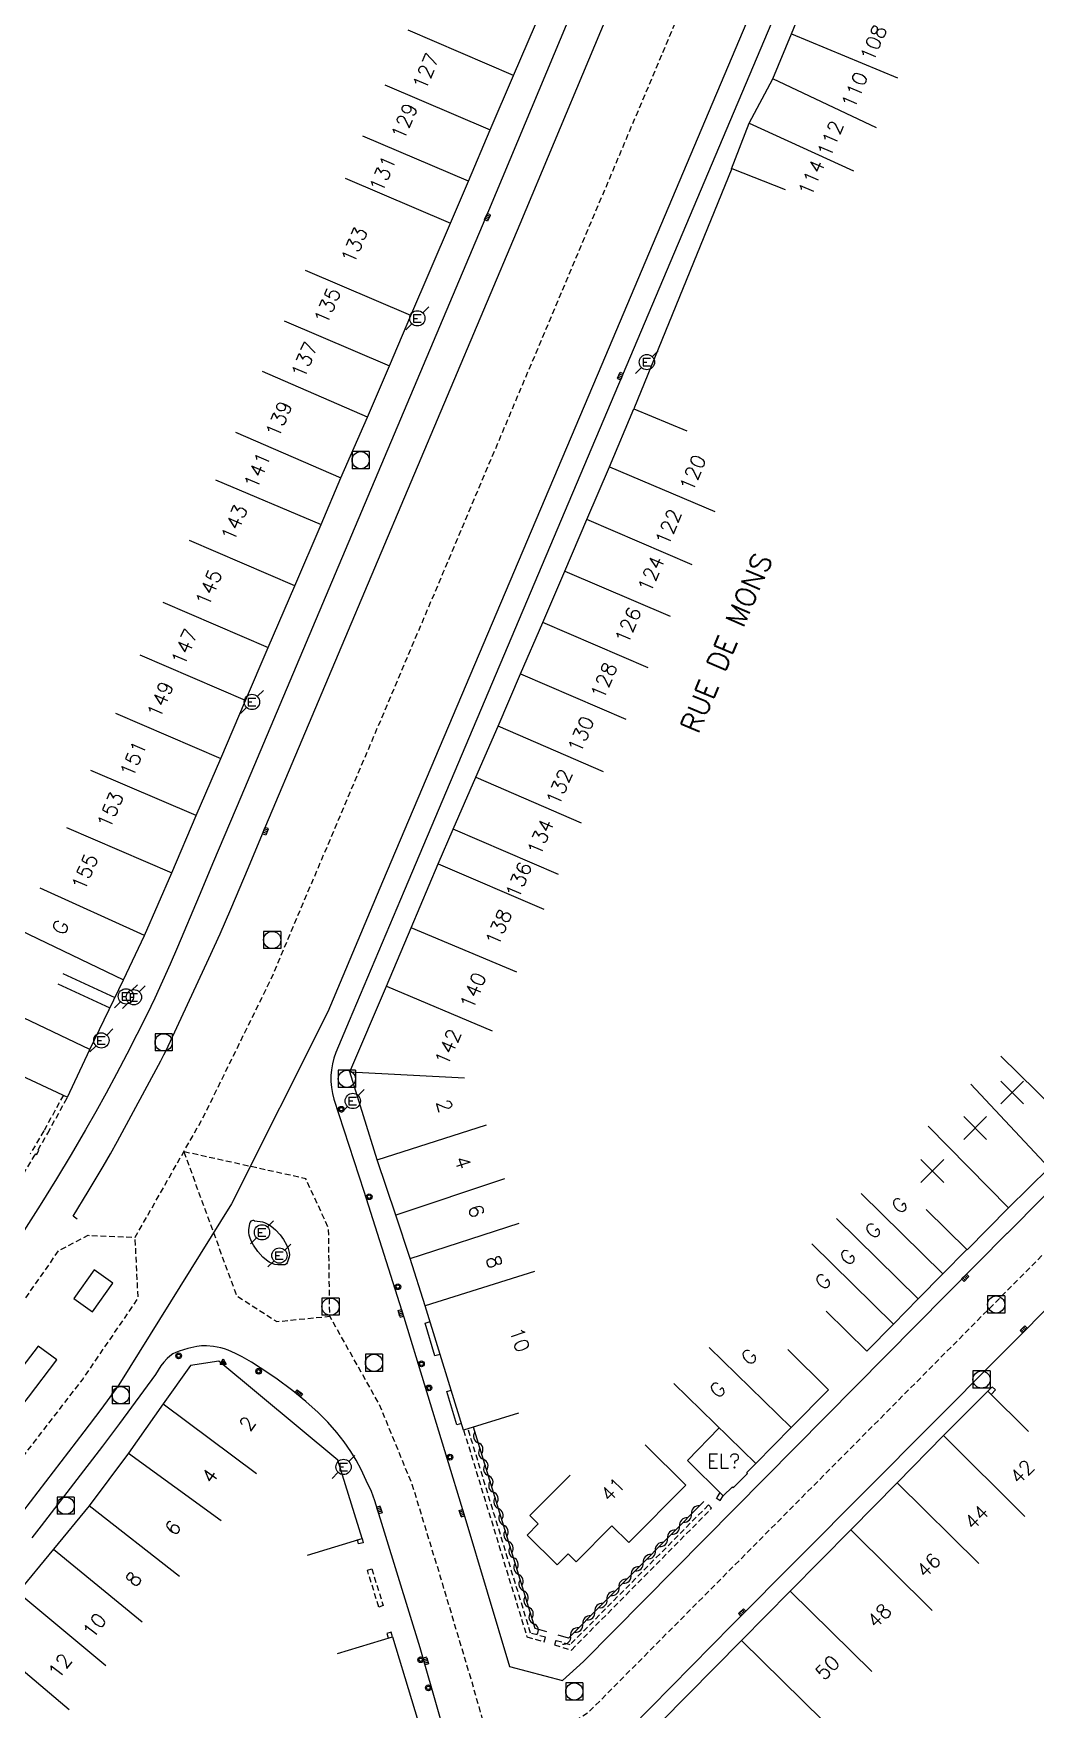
# Model space of a CAD drawing. Header units: millimetres. Extents: x 133000 to 134000, y 143000 to 144000.
# Drawn here: x 133195.3 to 133282.7, y 143694.4 to 143840.5 of the extents above; entities that cross this region are included whole.
import ezdxf
from ezdxf.enums import TextEntityAlignment as Align

# ---------------------------------------------------------------- set-up
doc = ezdxf.new("R2010")
doc.units = ezdxf.units.MM
doc.linetypes.add('DASHED', pattern=[0.75, 0.5, -0.25])
doc.layers.get('0').update_dxf_attribs({"linetype": 'CONTINUOUS'})
for name, color, linetype in [('W0001', 6, 'DASHED'), ('W0008', 7, 'CONTINUOUS'), ('W0100', 7, 'CONTINUOUS'), ('W0112', 1, 'DASHED'), ('W0310', 3, 'CONTINUOUS'), ('W0322', 7, 'CONTINUOUS'), ('W0400', 7, 'CONTINUOUS'), ('W0420', 7, 'CONTINUOUS'), ('W0471', 7, 'CONTINUOUS'), ('W0851', 7, 'CONTINUOUS'), ('W0984', 7, 'CONTINUOUS'), ('W0989', 7, 'CONTINUOUS'), ('W0991', 7, 'CONTINUOUS'), ('W1102', 7, 'CONTINUOUS')]:
    doc.layers.add(name, color=color, linetype=linetype)
doc.styles.get("Standard").update_dxf_attribs({"font": 'romans.shx', "width": 0.85})

# ---------------------------------------------------------------- blocks, each defined once
blk = doc.blocks.new('t310o')
at = {"color": 0, "linetype": 'Continuous'}
for centre, start, end in [((-0.5, 0.38), 216.8699, 323.1304), ((0.5, -0.37), 36.8699, 143.1303)]:
    blk.add_arc(centre, 0.625, start, end, dxfattribs=at)
blk = doc.blocks.new('t991o')
at = {"color": 0, "linetype": 'Continuous'}
for p, q in [((-1, 1), (1, -1)), ((-1, -1), (1, 1))]:
    blk.add_line(p, q, dxfattribs=at)
blk = doc.blocks.new('T420')
for p, q in [((0.75, 0.75), (-0.75, 0.75)), ((-0.75, 0.75), (-0.75, -0.75)), ((0.75, 0.75), (0.75, -0.75)), ((0.75, -0.75), (-0.75, -0.75))]:
    blk.add_line(p, q)
blk.add_ellipse((0, 0), major_axis=(-0.53, 0.53), ratio=1, start_param=3.926991, end_param=10.210176)
blk = doc.blocks.new('T471')
for p, q in [((-0.333334, 0.333334), (-0.333334, -0.333334)), ((-0.333334, 0.333334), (0.333334, 0.333334)), ((-0.333334, 0), (0, 0)), ((0.500001, 0.500001), (1.000002, 1.000002)), ((-0.500001, -0.500001), (-1.000002, -1.000002)), ((-0.333334, -0.333334), (0.333334, -0.333334))]:
    blk.add_line(p, q)
blk.add_ellipse((0, 0), major_axis=(0.471405, 0.471405), ratio=1, start_param=5.4977871438, end_param=11.780972451)
blk = doc.blocks.new('T400')
for p, q in [((-0.15, 0.3), (0.15, 0.3)), ((-0.15, -0.25), (-0.15, 0.3)), ((-0.15, 0.15), (0.15, 0.15)), ((-0.15, 0), (0.15, 0)), ((0.15, 0.3), (0.15, -0.25)), ((-0.15, -0.15), (0.15, -0.15)), ((-0.15, -0.25), (-0.15, -0.3)), ((-0.15, -0.3), (0.15, -0.3)), ((0.15, -0.3), (0.15, -0.25))]:
    blk.add_line(p, q)
blk = doc.blocks.new('t322o')
at = {"color": 0, "linetype": 'Continuous'}
for radius in [0.25, 0.15]:
    blk.add_circle((0, 0), radius, dxfattribs=at)
blk = doc.blocks.new('T851')
for p, q in [((-0.25, -0.15), (0, 0.32)), ((0, 0.32), (0.25, -0.15)), ((-0.25, -0.15), (0.25, -0.15))]:
    blk.add_line(p, q)
for major_axis in [(-0.106, 0.106), (-0.0354, 0.0354), (-0.0236, 0.0236)]:
    blk.add_ellipse((0, 0), major_axis=major_axis, ratio=1, start_param=3.926991, end_param=10.210176)

msp = doc.modelspace()

# ---------------------------------------------------------------- linework, layer by layer
at = {"layer": 'W0001', "flags": 128}
for points in [[(133179.45, 143705.21), (133180.47, 143712.25), (133186.51, 143719.56), (133192.95, 143727.93), (133197.47, 143734.4), (133200.04, 143735.72), (133204.13, 143735.55), (133209.98, 143745.85), (133215.98, 143758.07), (133231, 143793.52), (133256.92, 143854.92), (133266.1, 143876.62), (133269.59, 143886.35), (133271.78, 143894.55), (133276.45, 143919.95), (133286.22, 143972.73), (133291.5, 144000)], [(133208.37, 143743.01), (133212.97, 143730.46), (133216.48, 143728.2), (133221.1, 143728.66), (133221, 143736.34), (133219.01, 143740.66), (133208.37, 143743.01)], [(133179.45, 143705.21), (133186.8, 143707.16), (133192.93, 143714.59), (133199.52, 143723.12), (133204.38, 143730.22), (133204.13, 143735.55)], [(133283.22, 143733.95), (133243.6, 143694.04), (133238.8, 143691.1), (133235.41, 143690.13)], [(133254.3, 143623.42), (133238.77, 143678.41), (133235.41, 143690.13), (133233.51, 143696.74), (133230.77, 143705.91), (133228.29, 143714), (133225.43, 143720.97), (133221.1, 143728.66)]]:
    msp.add_lwpolyline(points, dxfattribs=at)
at = {"layer": 'W0008'}
for points in [[(133246.94, 143853.74), (133234.94, 143825.09), (133213.34, 143773.94), (133210.96, 143768.32), (133209.7, 143765.33), (133207.81, 143760.84), (133207.17, 143759.36), (133206.51, 143757.88), (133205.83, 143756.42), (133205.13, 143754.96), (133204.27, 143753.23), (133203.4, 143751.51), (133202.5, 143749.81), (133201.59, 143748.11), (133200.69, 143746.5), (133199.78, 143744.91), (133198.53, 143742.77), (133197.25, 143740.64), (133195.84, 143738.36), (133194.4, 143736.1)], [(133199.07, 143737.12), (133198.71, 143737.38), (133200.03, 143739.54), (133201.33, 143741.72), (133201.97, 143742.82), (133202.58, 143743.93), (133206.37, 143750.93), (133206.64, 143751.46), (133206.82, 143751.83), (133210.55, 143759.86), (133211.53, 143762.01), (133212.48, 143764.18), (133214.02, 143767.8), (133215.53, 143771.43), (133237.7, 143823.93), (133249.7, 143852.58)], [(133260.04, 143847.64), (133244.43, 143810.72), (133225.71, 143766.56), (133220.92, 143755.21), (133212.54, 143738.48), (133202.71, 143722.67), (133201.13, 143720.53), (133199.65, 143718.57), (133194.31, 143711.61)], [(133261.91, 143846.85), (133246.3, 143809.92), (133227.59, 143765.77), (133222.8, 143754.42), (133221.64, 143751.66), (133221.46, 143751.18), (133221.33, 143750.68), (133221.24, 143750.16), (133221.2, 143749.65), (133221.2, 143749.13), (133221.24, 143748.61), (133221.34, 143748.1), (133221.47, 143747.6), (133224.07, 143739.56), (133227.55, 143728.59), (133232.88, 143711.15), (133236.77, 143698.12), (133241.4, 143696.89), (133243.24, 143698.54), (133280.18, 143735.92)], [(133343.34, 143827.73), (133340.28, 143821.93), (133337.12, 143815.95), (133333.69, 143809.47), (133330.02, 143802.6), (133326.13, 143794.99), (133324.23, 143791.33), (133322.31, 143787.68), (133320.03, 143783.3), (133317.08, 143777.69), (133314.84, 143773.42), (133313.18, 143770.58), (133312.1, 143768.85), (133311.47, 143767.92), (133310.48, 143766.65), (133308.87, 143764.85), (133293.86, 143749.64), (133289.98, 143745.73), (133286.36, 143742.12), (133283.32, 143739.04), (133280.2, 143735.89)], [(133230.73, 143725.34), (133230.28, 143725.21), (133229.42, 143728.07), (133229.85, 143728.21)], [(133242.42, 143652.85), (133229, 143699.73), (133225.03, 143712.56), (133224.89, 143712.97), (133224.73, 143713.37), (133224.29, 143714.34), (133223.83, 143715.3), (133223.41, 143716.1), (133222.93, 143716.88), (133222.36, 143717.71), (133221.73, 143718.52), (133220.94, 143719.43), (133220.08, 143720.28), (133219.01, 143721.24), (133217.89, 143722.15), (133216.39, 143723.25), (133215.03, 143724.17), (133214.26, 143724.65), (133213.47, 143725.11), (133212.87, 143725.42), (133212.25, 143725.7), (133211.92, 143725.82), (133211.59, 143725.9), (133210.97, 143726.01), (133210.35, 143726.08), (133209.92, 143726.08), (133209.51, 143726.03), (133208.72, 143725.86), (133207.95, 143725.63), (133207.67, 143725.51), (133207.4, 143725.37), (133207.14, 143725.19), (133206.91, 143724.98), (133206.62, 143724.67), (133206.36, 143724.33), (133206.12, 143723.97), (133205.91, 143723.59), (133202.77, 143719.31), (133201.27, 143717.33), (133195.92, 143710.37), (133195.12, 143709.34)], [(133232.6, 143719.31), (133232.18, 143719.18), (133231.3, 143722.09), (133231.7, 143722.21)]]:
    msp.add_lwpolyline(points, dxfattribs=at)
at = {"layer": 'W0008', "flags": 128}
for points in [[(133256.16, 143828.77), (133247.63, 143807.81)], [(133285.34, 143731.03), (133256.21, 143701.74), (133243.79, 143689.14), (133241.9, 143687.19), (133240.82, 143684.03)]]:
    msp.add_lwpolyline(points, dxfattribs=at)
for points in [[(133214.52, 143736.98), (133214.52, 143736.98), (133215.02, 143736.94), (133215.22, 143736.91), (133215.41, 143736.84), (133215.71, 143736.69), (133216, 143736.51), (133216.37, 143736.2), (133216.77, 143735.77), (133217.07, 143735.36), (133217.34, 143734.9), (133217.48, 143734.56), (133217.57, 143734.21), (133217.59, 143734.03), (133217.55, 143733.85), (133217.38, 143733.32), (133217.33, 143733.24), (133217.25, 143733.19), (133217.17, 143733.16), (133217.07, 143733.15), (133216.57, 143733.15), (133216.32, 143733.18), (133216.08, 143733.25), (133215.81, 143733.38), (133215.57, 143733.55), (133215.26, 143733.83), (133214.84, 143734.31), (133214.45, 143734.85), (133214.26, 143735.19), (133214.15, 143735.46), (133214.07, 143735.74), (133214.05, 143735.98), (133214.05, 143736.21), (133214.12, 143736.76), (133214.15, 143736.85), (133214.26, 143736.98), (133214.33, 143737.02), (133214.41, 143737.05), (133214.46, 143737.04), (133214.5, 143737.01), (133214.51, 143737)], [(133200.41, 143729.05), (133202.18, 143731.55), (133200.54, 143732.71), (133198.77, 143730.21)], [(133184.7, 143709.21), (133187.73, 143712.8), (133189.3, 143714.71), (133191.63, 143717.6), (133193.59, 143720.04), (133194.81, 143721.59), (133197.28, 143724.87), (133195.66, 143726.04), (133193.19, 143722.82), (133192, 143721.3), (133190.02, 143718.83), (133187.7, 143715.94), (133186.17, 143714.08), (133183.16, 143710.51), (133183.89, 143709.85)]]:
    msp.add_lwpolyline(points, close=True, dxfattribs=at)
at = {"layer": 'W0100'}
for points in [[(133256.15, 143828.75), (133257.69, 143832.73), (133259.75, 143836.6), (133261.39, 143840.51), (133262.99, 143844.43), (133264.93, 143848.97), (133267.57, 143854.98), (133270.21, 143861.23), (133273.41, 143868.78), (133276.4, 143876.44), (133278.35, 143881.81), (133280.02, 143886.28), (133281.72, 143893.17), (133282.92, 143898), (133283.61, 143901.8), (133284.38, 143906.04), (133285.54, 143912.23), (133288.45, 143913.28), (133297.69, 143905.74), (133300.84, 143903.24), (133297.73, 143899.32)], [(133193.7, 143749.9), (133198.22, 143747.77), (133200.16, 143751.92), (133203.11, 143758), (133204.95, 143761.86), (133207.32, 143767.34), (133209.45, 143772.33), (133211.59, 143777.32), (133213.75, 143782.38), (133215.72, 143786.98), (133218.06, 143792.37), (133220.34, 143797.72), (133222.06, 143801.8), (133224.4, 143807.07), (133226.32, 143811.56), (133228.18, 143815.96), (133231.63, 143824.01), (133233.19, 143827.68), (133235.1, 143832.14), (133237.13, 143836.89), (133239.05, 143841.34), (133241.05, 143846.26), (133242.79, 143850.54)], [(133237.56, 143720.21), (133232.78, 143718.73), (133229.42, 143729.58), (133228.12, 143733.69), (133226.86, 143737.47), (133225.25, 143742.31), (133222.86, 143749.98), (133226.06, 143757.45), (133228.19, 143762.55), (133230.57, 143768.11), (133231.87, 143771.15), (133233.85, 143775.69), (133235.79, 143780.13), (133237.75, 143784.69), (133239.68, 143789.17), (133241.6, 143793.66), (133243.53, 143798.15), (133245.5, 143802.74), (133247.63, 143807.81), (133252.24, 143805.88)], [(133283.87, 143741.62), (133280.31, 143738.11), (133276.69, 143734.45), (133273.13, 143737.96), (133273.13, 143737.96), (133273.13, 143737.96), (133273.13, 143737.96), (133273.13, 143737.96), (133273.13, 143737.96), (133273.13, 143737.96), (133273.13, 143737.96), (133273.13, 143737.96), (133273.13, 143737.96), (133273.13, 143737.96), (133273.13, 143737.96), (133273.13, 143737.96), (133273.13, 143737.96), (133273.13, 143737.96), (133273.13, 143737.96), (133273.13, 143737.96), (133273.13, 143737.96), (133273.13, 143737.96), (133273.13, 143737.96), (133273.13, 143737.96), (133273.13, 143737.96), (133273.13, 143737.96), (133273.13, 143737.96), (133273.13, 143737.96), (133273.13, 143737.96), (133273.13, 143737.96), (133273.13, 143737.96), (133273.13, 143737.96), (133273.13, 143737.96), (133273.13, 143737.96), (133273.13, 143737.96), (133273.13, 143737.96), (133273.13, 143737.96), (133273.13, 143737.96), (133273.13, 143737.96), (133273.13, 143737.96), (133273.13, 143737.96), (133273.13, 143737.96), (133273.13, 143737.96), (133273.13, 143737.96), (133273.13, 143737.96), (133273.13, 143737.96), (133273.13, 143737.96), (133273.13, 143737.96), (133273.13, 143737.96), (133273.13, 143737.96), (133273.13, 143737.96), (133273.13, 143737.96), (133273.13, 143737.96), (133273.13, 143737.96), (133273.13, 143737.96), (133273.13, 143737.96), (133273.13, 143737.96), (133273.13, 143737.96), (133273.13, 143737.96), (133273.13, 143737.96), (133273.13, 143737.96), (133273.13, 143737.96), (133273.13, 143737.96), (133273.13, 143737.96), (133273.13, 143737.96), (133273.13, 143737.96), (133273.13, 143737.96), (133273.13, 143737.96), (133273.13, 143737.96), (133273.13, 143737.96), (133273.13, 143737.96), (133273.13, 143737.96), (133273.13, 143737.96), (133273.13, 143737.96), (133273.13, 143737.96), (133273.13, 143737.96), (133273.13, 143737.96), (133273.13, 143737.96), (133273.13, 143737.96), (133273.13, 143737.96), (133273.13, 143737.96), (133273.13, 143737.96), (133273.13, 143737.96), (133273.13, 143737.96), (133273.13, 143737.96), (133273.13, 143737.96), (133273.13, 143737.96), (133273.13, 143737.96), (133273.13, 143737.96), (133273.13, 143737.96), (133273.13, 143737.96), (133273.13, 143737.96), (133273.13, 143737.96), (133273.13, 143737.96), (133273.13, 143737.96), (133273.13, 143737.96), (133273.13, 143737.96), (133273.13, 143737.96), (133273.13, 143737.96), (133273.13, 143737.96), (133273.13, 143737.96), (133273.13, 143737.96), (133273.13, 143737.96), (133273.13, 143737.96), (133273.13, 143737.96), (133273.13, 143737.96), (133273.13, 143737.96)], [(133264.39, 143729.12), (133267.96, 143725.62), (133270.27, 143727.97), (133272.43, 143730.17), (133274.59, 143732.36), (133276.63, 143734.45)], [(133255.07, 143718.94), (133252.3, 143716.09), (133255.42, 143712.99), (133256.22, 143713.78), (133256.29, 143713.7), (133257.54, 143714.96), (133257.48, 143715.02), (133258.28, 143715.81), (133261.35, 143718.96), (133264.6, 143722.24), (133261.05, 143725.76)], [(133219.15, 143707.81), (133223.92, 143709.29), (133221.8, 143716.12), (133211.42, 143724.74), (133208.95, 143724.38), (133206.58, 143721.02), (133203.54, 143716.72), (133200.1, 143712.12), (133197.01, 143708.35), (133193.89, 143704.57)], [(133282.06, 143718.61), (133278.51, 143722.14), (133274.65, 143718.25), (133270.59, 143714.12), (133266.54, 143710.03), (133261.25, 143704.69), (133257.02, 143700.39), (133249.99, 143693.27), (133243.34, 143686.64), (133242.71, 143684.48), (133243.74, 143681.1), (133245.34, 143675.34), (133246.96, 143669.67), (133248.58, 143664.29), (133249.96, 143659.51), (133251.35, 143654.66), (133252.66, 143649.81), (133254.15, 143644.53), (133255.84, 143638.75), (133257.02, 143634.55), (133258.63, 143628.99), (133260.11, 143623.76)], [(133242.08, 143714.81), (133238.56, 143711.27), (133239.27, 143710.55), (133238.31, 143709.58), (133238.31, 143709.58), (133240.95, 143706.98), (133241.9, 143707.94), (133242.59, 143707.25), (133245.72, 143710.39), (133247.19, 143708.92), (133252.15, 143713.92), (133248.6, 143717.44)], [(133221.79, 143699.26), (133226.57, 143700.71), (133229.9, 143689.77), (133225.11, 143688.31)]]:
    msp.add_lwpolyline(points, dxfattribs=at)
at = {"layer": 'W0100', "flags": 128}
msp.add_lwpolyline([(133256.16, 143828.77), (133260.82, 143826.95)], dxfattribs=at)
at = {"layer": 'W0112'}
for points in [[(133192.83, 143738.48), (133195.32, 143742.63), (133195.45, 143742.84), (133195.54, 143742.78), (133195.72, 143743.14), (133195.65, 143743.18), (133196.5, 143744.63), (133198.22, 143747.77)], [(133197.86, 143747.94), (133196.16, 143744.83), (133194.98, 143742.84)], [(133278.51, 143722.14), (133278.89, 143722.51), (133279.17, 143722.23), (133278.8, 143721.85)], [(133232.78, 143718.73), (133238.3, 143700.71), (133239.79, 143700.27), (133239.91, 143700.66), (133238.62, 143701.03), (133233.16, 143718.85)], [(133255.13, 143713.28), (133254.82, 143712.81), (133255.15, 143712.59), (133255.42, 143712.99)], [(133223.92, 143709.29), (133224.01, 143708.9), (133223.62, 143708.81), (133223.53, 143709.2)], [(133226.57, 143700.71), (133226.45, 143701.11), (133226.07, 143701), (133226.19, 143700.6)]]:
    msp.add_lwpolyline(points, dxfattribs=at)
for points in [[(133240.81, 143700.38), (133240.7, 143700), (133242.18, 143699.55), (133254.41, 143711.91), (133254.13, 143712.2), (133242.06, 143700.01)], [(133225.38, 143703.3), (133224.38, 143706.52), (133224.38, 143706.52), (133224.76, 143706.64), (133225.76, 143703.42)]]:
    msp.add_lwpolyline(points, close=True, dxfattribs=at)
at = {"layer": 'W0310', "flags": 128}
for points in [[(133240.05, 143701.14), (133239.02, 143701.44), (133233.64, 143718.99)], [(133253.72, 143712.49), (133241.92, 143700.57), (133241.02, 143700.84)]]:
    msp.add_lwpolyline(points, dxfattribs=at)
at = {"layer": 'W1102'}
for p, q in [((133286.76, 143744.33), (133279.64, 143751.36)), ((133283.87, 143741.62), (133277.02, 143748.91)), ((133280.31, 143738.11), (133273.29, 143745.24))]:
    msp.add_line(p, q, dxfattribs=at)
at = {"layer": 'W1102', "flags": 128}
for points in [[(133237.13, 143836.89), (133227.94, 143840.83)], [(133261.39, 143840.51), (133270.63, 143836.68)], [(133268.79, 143832.31), (133259.75, 143836.6)], [(133225.91, 143836.07), (133235.1, 143832.14)], [(133257.69, 143832.73), (133266.8, 143828.57)], [(133233.19, 143827.68), (133223.99, 143831.6)], [(133222.44, 143827.93), (133231.63, 143824.01)], [(133228.18, 143815.96), (133218.98, 143819.87)], [(133217.12, 143815.47), (133226.32, 143811.56)], [(133224.4, 143807.07), (133215.24, 143811.07)], [(133212.89, 143805.78), (133222.06, 143801.8)], [(133245.5, 143802.74), (133254.7, 143798.84)], [(133211.13, 143801.62), (133220.34, 143797.72)], [(133252.72, 143794.21), (133243.53, 143798.15)], [(133218.06, 143792.37), (133208.87, 143796.32)], [(133241.6, 143793.66), (133250.8, 143789.73)], [(133206.54, 143790.94), (133215.72, 143786.98)], [(133248.87, 143785.22), (133239.68, 143789.17)], [(133213.75, 143782.38), (133204.55, 143786.31)], [(133237.75, 143784.69), (133246.93, 143780.73)], [(133202.4, 143781.25), (133211.59, 143777.32)], [(133244.97, 143776.16), (133235.79, 143780.13)], [(133209.45, 143772.33), (133200.26, 143776.27)], [(133233.85, 143775.69), (133243.02, 143771.69)], [(133198.13, 143771.28), (133207.32, 143767.34)], [(133241.04, 143767.18), (133231.87, 143771.15)], [(133230.57, 143768.11), (133239.76, 143764.18)], [(133204.95, 143761.86), (133195.85, 143765.99)], [(133194.1, 143762.33), (133203.11, 143758)], [(133237.41, 143758.66), (133228.19, 143762.55)], [(133201.94, 143755.53), (133197.41, 143757.64)], [(133197.83, 143758.55), (133202.36, 143756.45)], [(133226.06, 143757.45), (133235.27, 143753.55)], [(133200.16, 143751.92), (133191.14, 143756.22)], [(133222.86, 143749.98), (133232.84, 143749.46)], [(133225.25, 143742.31), (133234.77, 143745.37)], [(133236.34, 143740.64), (133226.86, 143737.47)], [(133274.59, 143732.36), (133267.46, 143739.38)], [(133228.12, 143733.69), (133237.63, 143736.79)], [(133272.43, 143730.17), (133265.3, 143737.19)], [(133270.27, 143727.97), (133263.14, 143734.98)], [(133238.96, 143732.57), (133229.42, 143729.58)], [(133261.35, 143718.96), (133254.19, 143725.94)], [(133258.28, 143715.81), (133251.11, 143722.79)], [(133206.58, 143721.02), (133214.7, 143714.94)], [(133274.65, 143718.25), (133281.74, 143711.19)], [(133203.54, 143716.72), (133211.63, 143710.84)], [(133277.72, 143707.1), (133270.61, 143714.14)], [(133207.98, 143705.96), (133200.1, 143712.12)], [(133266.54, 143710.03), (133273.65, 143702.99)], [(133197.01, 143708.35), (133204.73, 143702)], [(133261.25, 143704.69), (133268.39, 143697.67)], [(133201.57, 143698.16), (133193.89, 143704.57)], [(133190.73, 143700.82), (133198.36, 143694.37)], [(133264.15, 143693.37), (133257.02, 143700.39)]]:
    msp.add_lwpolyline(points, dxfattribs=at)

# ---------------------------------------------------------------- block references
at = {"layer": 'W0310'}
for p, rotation in [((133234.06, 143717.62), 107.0343197646842), ((133234.5, 143716.19), 107.0343197646842), ((133234.94, 143714.76), 107.0343197646842), ((133235.38, 143713.32), 107.0343197646842), ((133235.82, 143711.89), 107.0343197646842), ((133252.66, 143711.43), 225.2921719608386), ((133236.26, 143710.45), 107.0343197646842), ((133251.61, 143710.36), 225.2921719608386), ((133236.7, 143709.02), 107.0343197646842), ((133249.5, 143708.23), 225.2921719608386), ((133250.55, 143709.29), 225.2921719608386), ((133237.14, 143707.59), 107.0343197646842), ((133248.44, 143707.16), 225.2921719608386), ((133237.57, 143706.15), 107.0343197646842), ((133247.39, 143706.1), 225.2921719608386), ((133238.01, 143704.72), 107.0343197646842), ((133245.28, 143703.96), 225.2921719608386), ((133246.33, 143705.03), 225.2921719608386), ((133238.45, 143703.28), 107.0343197646842), ((133244.22, 143702.9), 225.2921719608386), ((133238.89, 143701.85), 107.0343197646842), ((133243.17, 143701.83), 225.2921719608386), ((133242.11, 143700.77), 225.2921719608386)]:
    msp.add_blockref('t310o', p, dxfattribs=dict(at, rotation=rotation))
at = {"layer": 'W0322'}
for p, rotation in [((133222.1, 143746.72), 33.08000583151198), ((133224.54, 143739.09), 33.08000583151198), ((133227.04, 143731.24), 33.08000583150289), ((133207.92, 143725.21), 33.08000583151198), ((133214.9, 143723.86), 33.08000583151198), ((133229.1, 143724.51), 33.08000583152595), ((133229.75, 143722.41), 33.08000583151198), ((133231.58, 143716.37), 33.08000583151198), ((133229.03, 143698.7), 33.08000583150289), ((133229.7, 143696.25), 33.08000583151198)]:
    msp.add_blockref('t322o', p, dxfattribs=dict(at, rotation=rotation))
at = {"layer": 'W0400'}
for p, rotation in [((133234.85, 143824.52), 154.3966650017034), ((133246.45, 143810.66), 337.0836556509489), ((133215.49, 143770.97), 160.2312912191071), ((133276.54, 143732.02), 135.3341715570753), ((133227.3, 143728.91), 16.35405981002775), ((133281.63, 143727.52), 135.1630800727584), ((133218.39, 143721.95), 231.6067241017665), ((133225.43, 143711.77), 197.351558635465), ((133232.62, 143711.49), 16.99504862694694), ((133257.08, 143702.83), 314.1144459395537), ((133229.49, 143698.59), 197.0227558775584)]:
    msp.add_blockref('T400', p, dxfattribs=dict(at, rotation=rotation))
at = {"layer": 'W0420'}
for p in [(133223.8, 143803.33), (133216.08, 143761.48), (133206.61, 143752.55), (133222.59, 143749.37), (133221.16, 143729.5), (133279.23, 143729.69), (133224.96, 143724.6), (133277.96, 143723.14), (133202.86, 143721.78), (133198.06, 143712.14), (133242.43, 143695.93)]:
    msp.add_blockref('T420', p, dxfattribs=at)
at = {"layer": 'W0471'}
for p in [(133228.74, 143815.7), (133248.76, 143811.88), (133214.31, 143782.24), (133203.32, 143756.56), (133204.01, 143756.49), (133201.18, 143752.72), (133223.11, 143747.44), (133215.19, 143735.98), (133216.71, 143733.96), (133222.3, 143715.52)]:
    msp.add_blockref('T471', p, dxfattribs=at)
at = {"layer": 'W0851'}
msp.add_blockref('T851', (133211.8, 143724.64), dxfattribs=at)
at = {"layer": 'W0991'}
for p in [(133280.63, 143748.18), (133277.4, 143745.08), (133273.66, 143741.34)]:
    msp.add_blockref('t991o', p, dxfattribs=at)

# ---------------------------------------------------------------- texts
at = {"layer": 'W0984'}
msp.add_text('EL?', height=1.251, dxfattribs=at).set_placement((133255.45, 143716.03), align=Align.MIDDLE)
at = {"layer": 'W0989'}
msp.add_text('RUE DE MONS', height=1.75, rotation=67.048, dxfattribs=at).set_placement((133255.69, 143787.39), align=Align.MIDDLE)
at = {"layer": 'W0991'}
for s, rotation, p in [('108', 66.7311, (133268.53, 143839.72)), ('127', 66.7311, (133229.48, 143837.25)), ('110', 66.7311, (133266.88, 143835.61)), ('129', 66.7311, (133227.6, 143832.9)), ('112', 66.7311, (133264.77, 143831.38)), ('131', 66.7311, (133225.71, 143828.32)), ('114', 66.7311, (133263.12, 143827.97)), ('133', 66.7311, (133223.24, 143822.09)), ('135', 66.7311, (133220.89, 143816.8)), ('137', 66.7311, (133218.89, 143812.09)), ('139', 66.7311, (133216.66, 143806.92)), ('141', 66.7311, (133214.77, 143802.45)), ('120', 66.7311, (133252.77, 143802.22)), ('143', 66.7311, (133212.77, 143797.87)), ('122', 66.7311, (133250.65, 143797.51)), ('124', 66.7311, (133249.12, 143793.4)), ('145', 66.7311, (133210.54, 143792.22)), ('126', 66.7311, (133247.12, 143788.93)), ('147', 66.7311, (133208.42, 143787.05)), ('128', 66.7311, (133245.01, 143784.11)), ('149', 66.7311, (133206.31, 143782.46)), ('130', 66.7311, (133243.01, 143779.41)), ('151', 66.7311, (133203.95, 143777.29)), ('132', 66.7311, (133241.12, 143774.82)), ('153', 66.7311, (133201.95, 143772.82)), ('134', 66.7311, (133239.48, 143770.47)), ('155', 66.7311, (133199.73, 143767.42)), ('136', 66.7311, (133237.59, 143766.71)), ('G', 64.3692, (133197.6, 143762.59)), ('138', 66.7311, (133235.83, 143762.59)), ('140', 66.7311, (133233.6, 143757.07)), ('142', 66.7311, (133231.41, 143752.16)), ('2', 287.2979, (133231.11, 143747.02)), ('4', 288.4373, (133232.7, 143742.07)), ('G', 45.5122, (133270.8, 143738.34)), ('6', 288.4373, (133233.88, 143737.85)), ('G', 45.5122, (133268.48, 143736.14)), ('8', 288.4373, (133235.45, 143733.41)), ('G', 45.5122, (133266.28, 143733.82)), ('G', 45.5122, (133264.12, 143731.7)), ('10', 288.4373, (133237.67, 143726.62)), ('G', 45.5122, (133257.68, 143725.12)), ('G', 45.5122, (133254.92, 143722.25)), ('2', 54.7956, (133213.93, 143719.3)), ('4', 54.7956, (133210.63, 143714.74)), ('42', 45.5122, (133281.49, 143715.09)), ('41', 45.5122, (133245.78, 143713.55)), ('44', 45.5122, (133277.52, 143711.13)), ('6', 53.1697, (133207.41, 143710.21)), ('46', 45.5122, (133273.33, 143706.94)), ('8', 53.1697, (133203.97, 143705.74)), ('48', 45.5122, (133269.03, 143702.53)), ('10', 53.1697, (133200.58, 143701.69)), ('12', 53.1697, (133197.58, 143698.17)), ('50', 45.5122, (133264.51, 143698.02))]:
    msp.add_text(s, height=1.25, rotation=rotation, dxfattribs=at).set_placement(p, align=Align.MIDDLE)

doc.saveas('drawing.dxf')
